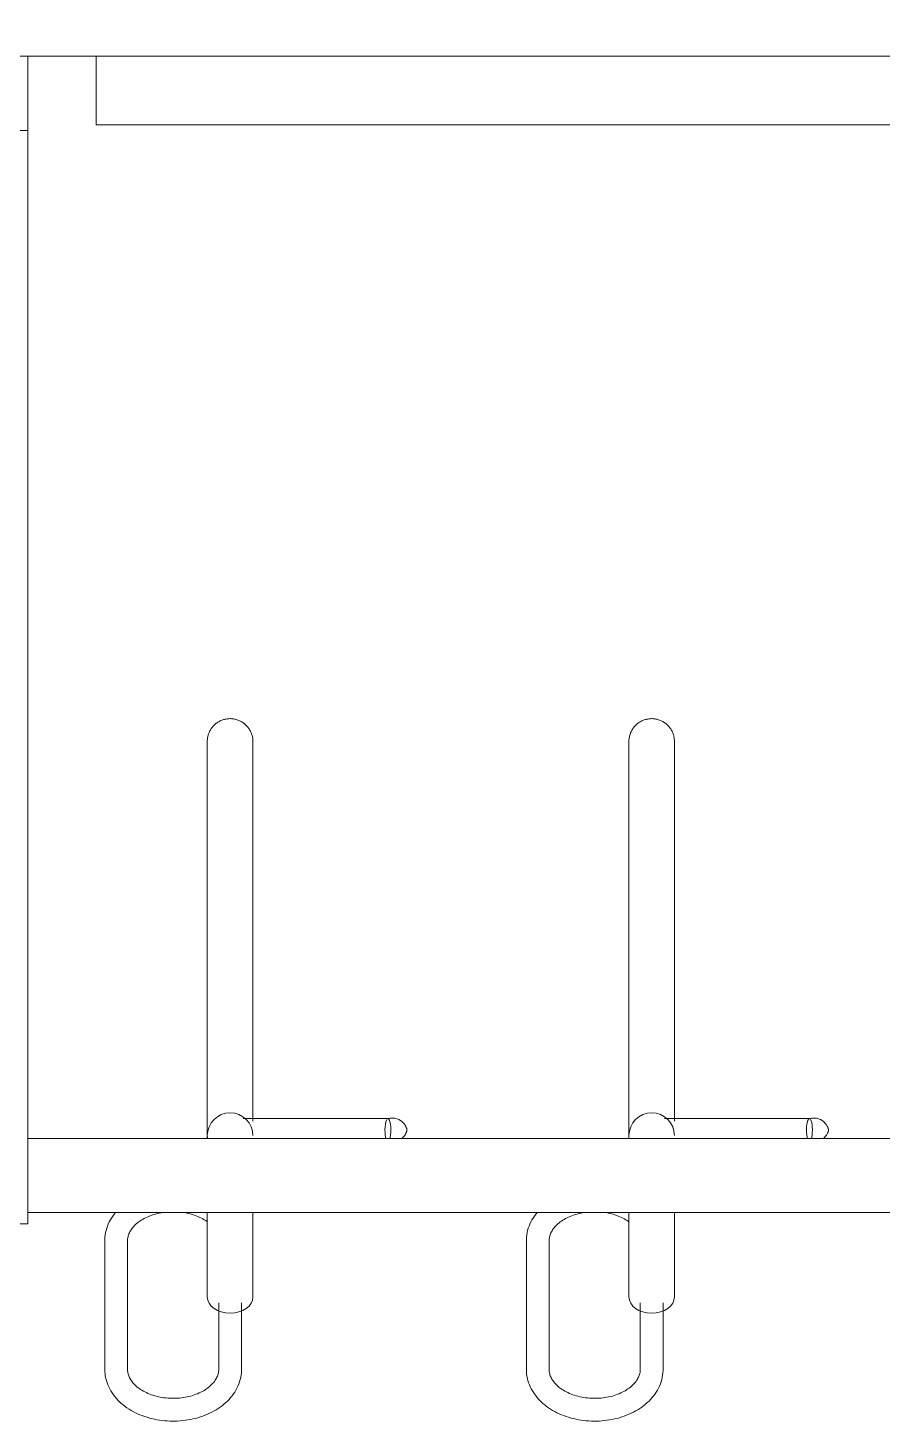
# Model space of a CAD drawing. Header units: inches. Extents: x 3268 to 7018, y 976 to 6708.
# Drawn here: x 4885.5 to 4904.24, y 3778.2 to 3808.77 of the extents above; entities that cross this region are included whole.
import ezdxf

# ---------------------------------------------------------------- set-up
doc = ezdxf.new("R2010")
doc.units = ezdxf.units.IN
doc.header["$MEASUREMENT"] = 0
for name, color, linetype, lineweight in [('A-GENM', 13, 'Continuous', 9), ('I-WALL', 2, 'Continuous', 9), ('S-COLS', 52, 'Continuous', 9)]:
    doc.layers.add(name, color=color, linetype=linetype, lineweight=lineweight)

# ---------------------------------------------------------------- blocks, each defined once
blk = doc.blocks.new('WSP_5 Points - Structure_2022_rvt-1-Overall Retail Plan Opt 2')
at = {"layer": 'S-COLS'}
h = blk.add_hatch(dxfattribs=at)
h.set_pattern_fill('FP_8', color=256, style=0, pattern_type=2)
h.set_pattern_definition([(50, (0, 0), (110.1714, -9.6389), [11.52, -126.72]), (355, (0, 0), (-21.3124, 115.5371), [9.216, -101.376]), (100.451, (9.18, -0.8), (88.86, 105.8975), [9.79, -107.695]), (46.184, (0, 30.72), (163.9282, -25.425), [17.28, -190.08]), (96.636, (13.66, 28.6), (143.563, 149.6257), [14.686, -161.543]), (351.184, (0, 30.72), (143.5647, 149.6237), [13.824, -152.064]), (21, (15.36, 23.04), (91.6851, -61.8426), [11.52, -126.72]), (326, (15.36, 23.04), (37.3733, 111.3835), [9.216, -101.376]), (71.451, (23, 17.89), (129.0588, 49.5399), [9.79, -107.695]), (37.5, (0, 0), (1.8676, 51.13223), [5.069, -95.078, 5.069, -97.843, -101.76]), (37.5, (0, 0), (1.8676, 51.13223), [-203.059, 5.069, -96.691]), (7.5, (0, 0), (40.4072, 60.5815), [5.069, -53.606, 5.069, -92.774, -38.784]), (7.5, (0, 0), (40.4072, 60.5815), [-156.518, 5.069, -33.715]), (327.5, (-34.253, 0), (81.99473, -3.46427), [5.069, -33.331, 5.069, -114.739, -158.976]), (327.5, (-34.253, 0), (81.99473, -3.46427), [-158.208, 5.069, -153.907]), (317.5, (-49.61, 0), (89.577, 15.37635), [5.069, -44.851, 5.069, -74.496, -112.896]), (317.5, (-49.61, 0), (89.577, 15.37635), [-129.485, 5.069, -107.827])])
h.paths.add_polyline_path([(4951, 3808.149), (4951, 3838.149), (4879, 3838.149), (4879, 3808.149), (4949.798, 3808.149)])
at = {"layer": 'S-COLS', "color": 250, "lineweight": 13}
blk.add_line((4885.5, 3808.149), (4915.875, 3808.149), dxfattribs=at)
blk = doc.blocks.new('Bike File Wall - as Specified-V156-Overall Retail Plan Opt 2')
at = {"layer": 'A-GENM'}
for p, q in [((4885.5, 3808.149), (4883.875, 3808.149)), ((4885.5, 3808.149), (4885.5, 3806.524)), ((4883.875, 3806.524), (4885.5, 3806.524)), ((4885.5, 3806.524), (4885.5, 3782.524)), ((4889.438, 3792.234), (4889.438, 3785.34)), ((4889.438, 3792.234), (4889.438, 3784.399)), ((4890.438, 3785.34), (4890.438, 3792.234)), ((4890.438, 3784.803), (4890.438, 3792.234)), ((4898.688, 3792.234), (4898.688, 3785.34)), ((4898.688, 3792.234), (4898.688, 3784.399)), ((4899.688, 3785.34), (4899.688, 3792.234)), ((4899.688, 3784.803), (4899.688, 3792.234)), ((4893.4, 3784.836), (4890.221, 3784.836)), ((4902.65, 3784.836), (4899.471, 3784.836)), ((4915.875, 3784.399), (4885.5, 3784.399)), ((4883.875, 3782.524), (4885.5, 3782.524)), ((4915.875, 3782.774), (4885.5, 3782.774)), ((4889.438, 3782.774), (4889.438, 3780.92)), ((4890.438, 3780.92), (4890.438, 3782.774)), ((4898.688, 3782.774), (4898.688, 3780.92)), ((4899.688, 3780.92), (4899.688, 3782.774)), ((4887.188, 3782.158), (4887.188, 3779.329)), ((4887.688, 3779.329), (4887.688, 3782.158)), ((4896.438, 3782.158), (4896.438, 3779.329)), ((4896.938, 3779.329), (4896.938, 3782.158)), ((4889.688, 3780.791), (4889.688, 3779.329)), ((4890.188, 3779.329), (4890.188, 3780.791)), ((4898.938, 3780.791), (4898.938, 3779.329)), ((4899.438, 3779.329), (4899.438, 3780.791))]:
    blk.add_line(p, q, dxfattribs=at)
at = {"layer": 'A-GENM', "flags": 128}
for points in [[(4889.438, 3793.113), (4889.438, 3793.133), (4889.439, 3793.153), (4889.441, 3793.173), (4889.444, 3793.192), (4889.448, 3793.212), (4889.452, 3793.232), (4889.457, 3793.251), (4889.463, 3793.27), (4889.47, 3793.289), (4889.477, 3793.307), (4889.485, 3793.326), (4889.494, 3793.344), (4889.504, 3793.361), (4889.514, 3793.378), (4889.525, 3793.395), (4889.537, 3793.411), (4889.549, 3793.427), (4889.562, 3793.442), (4889.575, 3793.457), (4889.589, 3793.471), (4889.604, 3793.485), (4889.619, 3793.498), (4889.635, 3793.511), (4889.651, 3793.522), (4889.668, 3793.533), (4889.685, 3793.544), (4889.702, 3793.554), (4889.72, 3793.563), (4889.738, 3793.571), (4889.757, 3793.579), (4889.775, 3793.586), (4889.794, 3793.592), (4889.814, 3793.597), (4889.833, 3793.602), (4889.853, 3793.605), (4889.873, 3793.608), (4889.893, 3793.611), (4889.912, 3793.612), (4889.932, 3793.613), (4889.952, 3793.613), (4889.972, 3793.612), (4889.992, 3793.61), (4890.012, 3793.607), (4890.032, 3793.604), (4890.051, 3793.6), (4890.071, 3793.595), (4890.09, 3793.589), (4890.109, 3793.583), (4890.128, 3793.575), (4890.146, 3793.567), (4890.164, 3793.559), (4890.182, 3793.549), (4890.199, 3793.539), (4890.216, 3793.528), (4890.232, 3793.517), (4890.248, 3793.505), (4890.263, 3793.492), (4890.278, 3793.479), (4890.293, 3793.465), (4890.307, 3793.45), (4890.32, 3793.435), (4890.332, 3793.42), (4890.344, 3793.404), (4890.356, 3793.387), (4890.366, 3793.37), (4890.376, 3793.353), (4890.386, 3793.335), (4890.394, 3793.317), (4890.402, 3793.299), (4890.409, 3793.28), (4890.415, 3793.261), (4890.421, 3793.242), (4890.426, 3793.223), (4890.43, 3793.203), (4890.433, 3793.183), (4890.435, 3793.163), (4890.437, 3793.144), (4890.438, 3793.124), (4890.438, 3793.113)], [(4898.688, 3793.113), (4898.688, 3793.133), (4898.689, 3793.153), (4898.691, 3793.173), (4898.694, 3793.192), (4898.698, 3793.212), (4898.702, 3793.232), (4898.707, 3793.251), (4898.713, 3793.27), (4898.72, 3793.289), (4898.727, 3793.307), (4898.735, 3793.326), (4898.744, 3793.344), (4898.754, 3793.361), (4898.764, 3793.378), (4898.775, 3793.395), (4898.787, 3793.411), (4898.799, 3793.427), (4898.812, 3793.442), (4898.825, 3793.457), (4898.839, 3793.471), (4898.854, 3793.485), (4898.869, 3793.498), (4898.885, 3793.511), (4898.901, 3793.522), (4898.918, 3793.533), (4898.935, 3793.544), (4898.952, 3793.554), (4898.97, 3793.563), (4898.988, 3793.571), (4899.007, 3793.579), (4899.025, 3793.586), (4899.044, 3793.592), (4899.064, 3793.597), (4899.083, 3793.602), (4899.103, 3793.605), (4899.123, 3793.608), (4899.143, 3793.611), (4899.162, 3793.612), (4899.182, 3793.613), (4899.202, 3793.613), (4899.222, 3793.612), (4899.242, 3793.61), (4899.262, 3793.607), (4899.282, 3793.604), (4899.301, 3793.6), (4899.321, 3793.595), (4899.34, 3793.589), (4899.359, 3793.583), (4899.378, 3793.575), (4899.396, 3793.567), (4899.414, 3793.559), (4899.432, 3793.549), (4899.449, 3793.539), (4899.466, 3793.528), (4899.482, 3793.517), (4899.498, 3793.505), (4899.513, 3793.492), (4899.528, 3793.479), (4899.543, 3793.465), (4899.557, 3793.45), (4899.57, 3793.435), (4899.582, 3793.42), (4899.594, 3793.404), (4899.606, 3793.387), (4899.616, 3793.37), (4899.626, 3793.353), (4899.636, 3793.335), (4899.644, 3793.317), (4899.652, 3793.299), (4899.659, 3793.28), (4899.665, 3793.261), (4899.671, 3793.242), (4899.676, 3793.223), (4899.68, 3793.203), (4899.683, 3793.183), (4899.685, 3793.163), (4899.687, 3793.144), (4899.688, 3793.124), (4899.688, 3793.113)], [(4889.438, 3792.234), (4889.438, 3792.317), (4889.438, 3792.397), (4889.438, 3792.473), (4889.438, 3792.545), (4889.438, 3792.613), (4889.438, 3792.677), (4889.438, 3792.738), (4889.438, 3792.794), (4889.438, 3792.845), (4889.438, 3792.893), (4889.438, 3792.936), (4889.438, 3792.974), (4889.438, 3793.008), (4889.438, 3793.037), (4889.438, 3793.061), (4889.438, 3793.081), (4889.438, 3793.096), (4889.438, 3793.106), (4889.438, 3793.112), (4889.438, 3793.113)], [(4889.438, 3793.113), (4889.438, 3793.11), (4889.438, 3793.103), (4889.438, 3793.091), (4889.438, 3793.074), (4889.438, 3793.053), (4889.438, 3793.027), (4889.438, 3792.996), (4889.438, 3792.96), (4889.438, 3792.92), (4889.438, 3792.876), (4889.438, 3792.827), (4889.438, 3792.774), (4889.438, 3792.716), (4889.438, 3792.654), (4889.438, 3792.589), (4889.438, 3792.519), (4889.438, 3792.445), (4889.438, 3792.368), (4889.438, 3792.287), (4889.438, 3792.234)], [(4890.438, 3792.234), (4890.438, 3792.317), (4890.438, 3792.397), (4890.438, 3792.473), (4890.438, 3792.545), (4890.438, 3792.613), (4890.438, 3792.677), (4890.438, 3792.738), (4890.438, 3792.794), (4890.438, 3792.845), (4890.438, 3792.893), (4890.438, 3792.936), (4890.438, 3792.974), (4890.438, 3793.008), (4890.438, 3793.037), (4890.438, 3793.061), (4890.438, 3793.081), (4890.438, 3793.096), (4890.438, 3793.106), (4890.438, 3793.112), (4890.438, 3793.113)], [(4890.438, 3793.113), (4890.438, 3793.11), (4890.438, 3793.103), (4890.438, 3793.091), (4890.438, 3793.074), (4890.438, 3793.053), (4890.438, 3793.027), (4890.438, 3792.996), (4890.438, 3792.96), (4890.438, 3792.92), (4890.438, 3792.876), (4890.438, 3792.827), (4890.438, 3792.774), (4890.438, 3792.716), (4890.438, 3792.654), (4890.438, 3792.589), (4890.438, 3792.519), (4890.438, 3792.445), (4890.438, 3792.368), (4890.438, 3792.287), (4890.438, 3792.234)], [(4898.688, 3792.234), (4898.688, 3792.317), (4898.688, 3792.397), (4898.688, 3792.473), (4898.688, 3792.545), (4898.688, 3792.613), (4898.688, 3792.677), (4898.688, 3792.738), (4898.688, 3792.794), (4898.688, 3792.845), (4898.688, 3792.893), (4898.688, 3792.936), (4898.688, 3792.974), (4898.688, 3793.008), (4898.688, 3793.037), (4898.688, 3793.061), (4898.688, 3793.081), (4898.688, 3793.096), (4898.688, 3793.106), (4898.688, 3793.112), (4898.688, 3793.113)], [(4898.688, 3793.113), (4898.688, 3793.11), (4898.688, 3793.103), (4898.688, 3793.091), (4898.688, 3793.074), (4898.688, 3793.053), (4898.688, 3793.027), (4898.688, 3792.996), (4898.688, 3792.96), (4898.688, 3792.92), (4898.688, 3792.876), (4898.688, 3792.827), (4898.688, 3792.774), (4898.688, 3792.716), (4898.688, 3792.654), (4898.688, 3792.589), (4898.688, 3792.519), (4898.688, 3792.445), (4898.688, 3792.368), (4898.688, 3792.287), (4898.688, 3792.234)], [(4899.688, 3792.234), (4899.688, 3792.317), (4899.688, 3792.397), (4899.688, 3792.473), (4899.688, 3792.545), (4899.688, 3792.613), (4899.688, 3792.677), (4899.688, 3792.738), (4899.688, 3792.794), (4899.688, 3792.845), (4899.688, 3792.893), (4899.688, 3792.936), (4899.688, 3792.974), (4899.688, 3793.008), (4899.688, 3793.037), (4899.688, 3793.061), (4899.688, 3793.081), (4899.688, 3793.096), (4899.688, 3793.106), (4899.688, 3793.112), (4899.688, 3793.113)], [(4899.688, 3793.113), (4899.688, 3793.11), (4899.688, 3793.103), (4899.688, 3793.091), (4899.688, 3793.074), (4899.688, 3793.053), (4899.688, 3793.027), (4899.688, 3792.996), (4899.688, 3792.96), (4899.688, 3792.92), (4899.688, 3792.876), (4899.688, 3792.827), (4899.688, 3792.774), (4899.688, 3792.716), (4899.688, 3792.654), (4899.688, 3792.589), (4899.688, 3792.519), (4899.688, 3792.445), (4899.688, 3792.368), (4899.688, 3792.287), (4899.688, 3792.234)], [(4889.438, 3784.521), (4889.438, 3784.547), (4889.438, 3784.578), (4889.438, 3784.613), (4889.438, 3784.653), (4889.438, 3784.698), (4889.438, 3784.747), (4889.438, 3784.8), (4889.438, 3784.858), (4889.438, 3784.919), (4889.438, 3784.985), (4889.438, 3785.055), (4889.438, 3785.128), (4889.438, 3785.206), (4889.438, 3785.287), (4889.438, 3785.34)], [(4890.438, 3785.34), (4890.438, 3785.257), (4890.438, 3785.177), (4890.438, 3785.101), (4890.438, 3785.029), (4890.438, 3784.961), (4890.438, 3784.896), (4890.438, 3784.836), (4890.438, 3784.78)], [(4898.688, 3784.521), (4898.688, 3784.547), (4898.688, 3784.578), (4898.688, 3784.613), (4898.688, 3784.653), (4898.688, 3784.698), (4898.688, 3784.747), (4898.688, 3784.8), (4898.688, 3784.858), (4898.688, 3784.919), (4898.688, 3784.985), (4898.688, 3785.055), (4898.688, 3785.128), (4898.688, 3785.206), (4898.688, 3785.287), (4898.688, 3785.34)], [(4899.688, 3785.34), (4899.688, 3785.257), (4899.688, 3785.177), (4899.688, 3785.101), (4899.688, 3785.029), (4899.688, 3784.961), (4899.688, 3784.896), (4899.688, 3784.836), (4899.688, 3784.78)], [(4893.396, 3784.835), (4893.446, 3784.846), (4893.5, 3784.848), (4893.552, 3784.842), (4893.601, 3784.83), (4893.643, 3784.812), (4893.679, 3784.792), (4893.707, 3784.77), (4893.73, 3784.75), (4893.748, 3784.731), (4893.763, 3784.713), (4893.774, 3784.698), (4893.783, 3784.684), (4893.79, 3784.671), (4893.795, 3784.66), (4893.8, 3784.65), (4893.804, 3784.642), (4893.807, 3784.634), (4893.809, 3784.627), (4893.811, 3784.622), (4893.812, 3784.616), (4893.814, 3784.612), (4893.815, 3784.608), (4893.816, 3784.604), (4893.816, 3784.601), (4893.817, 3784.598), (4893.817, 3784.596), (4893.818, 3784.594), (4893.818, 3784.593), (4893.818, 3784.591), (4893.818, 3784.59), (4893.818, 3784.589), (4893.818, 3784.588), (4893.818, 3784.588), (4893.819, 3784.587), (4893.819, 3784.587)], [(4902.646, 3784.835), (4902.696, 3784.846), (4902.75, 3784.848), (4902.802, 3784.842), (4902.851, 3784.83), (4902.893, 3784.812), (4902.929, 3784.792), (4902.957, 3784.77), (4902.98, 3784.75), (4902.998, 3784.731), (4903.013, 3784.713), (4903.024, 3784.698), (4903.033, 3784.684), (4903.04, 3784.671), (4903.045, 3784.66), (4903.05, 3784.65), (4903.054, 3784.642), (4903.057, 3784.634), (4903.059, 3784.627), (4903.061, 3784.622), (4903.062, 3784.616), (4903.064, 3784.612), (4903.065, 3784.608), (4903.066, 3784.604), (4903.066, 3784.601), (4903.067, 3784.598), (4903.067, 3784.596), (4903.068, 3784.594), (4903.068, 3784.593), (4903.068, 3784.591), (4903.068, 3784.59), (4903.068, 3784.589), (4903.068, 3784.588), (4903.068, 3784.588), (4903.069, 3784.587), (4903.069, 3784.587)], [(4889.443, 3784.391), (4889.44, 3784.41), (4889.439, 3784.43), (4889.438, 3784.45), (4889.438, 3784.461)], [(4893.707, 3784.402), (4893.73, 3784.422), (4893.748, 3784.441), (4893.763, 3784.459), (4893.774, 3784.474), (4893.783, 3784.488), (4893.79, 3784.501), (4893.795, 3784.512), (4893.8, 3784.522), (4893.804, 3784.53), (4893.807, 3784.538), (4893.809, 3784.545), (4893.811, 3784.551), (4893.812, 3784.556), (4893.814, 3784.56), (4893.815, 3784.564), (4893.816, 3784.568), (4893.816, 3784.571), (4893.817, 3784.574), (4893.817, 3784.576), (4893.818, 3784.578), (4893.818, 3784.58), (4893.818, 3784.581), (4893.818, 3784.582), (4893.818, 3784.583), (4893.818, 3784.584), (4893.818, 3784.585), (4893.819, 3784.585), (4893.819, 3784.585)], [(4898.693, 3784.391), (4898.69, 3784.41), (4898.689, 3784.43), (4898.688, 3784.45), (4898.688, 3784.461)], [(4902.957, 3784.402), (4902.98, 3784.422), (4902.998, 3784.441), (4903.013, 3784.459), (4903.024, 3784.474), (4903.033, 3784.488), (4903.04, 3784.501), (4903.045, 3784.512), (4903.05, 3784.522), (4903.054, 3784.53), (4903.057, 3784.538), (4903.059, 3784.545), (4903.061, 3784.551), (4903.062, 3784.556), (4903.064, 3784.56), (4903.065, 3784.564), (4903.066, 3784.568), (4903.066, 3784.571), (4903.067, 3784.574), (4903.067, 3784.576), (4903.068, 3784.578), (4903.068, 3784.58), (4903.068, 3784.581), (4903.068, 3784.582), (4903.068, 3784.583), (4903.068, 3784.584), (4903.068, 3784.585), (4903.069, 3784.585), (4903.069, 3784.585)], [(4887.426, 3782.775), (4887.394, 3782.736), (4887.364, 3782.695), (4887.336, 3782.653), (4887.31, 3782.61), (4887.287, 3782.566), (4887.265, 3782.521), (4887.247, 3782.475), (4887.23, 3782.428), (4887.216, 3782.38), (4887.205, 3782.332), (4887.197, 3782.283), (4887.191, 3782.234), (4887.188, 3782.184), (4887.188, 3782.158)], [(4887.857, 3782.504), (4887.88, 3782.525), (4887.905, 3782.546), (4887.931, 3782.566), (4887.958, 3782.586), (4887.987, 3782.605), (4888.018, 3782.623), (4888.049, 3782.641), (4888.082, 3782.658), (4888.116, 3782.674), (4888.151, 3782.689), (4888.187, 3782.703), (4888.224, 3782.717), (4888.262, 3782.729), (4888.301, 3782.741), (4888.341, 3782.751), (4888.381, 3782.76), (4888.422, 3782.768), (4888.464, 3782.775)], [(4888.931, 3782.772), (4888.972, 3782.764), (4889.013, 3782.756), (4889.053, 3782.746), (4889.093, 3782.735), (4889.131, 3782.724), (4889.169, 3782.711), (4889.205, 3782.697), (4889.241, 3782.682), (4889.276, 3782.667), (4889.309, 3782.65), (4889.341, 3782.633), (4889.372, 3782.615), (4889.402, 3782.596), (4889.43, 3782.577)], [(4896.676, 3782.775), (4896.644, 3782.736), (4896.614, 3782.695), (4896.586, 3782.653), (4896.56, 3782.61), (4896.537, 3782.566), (4896.515, 3782.521), (4896.497, 3782.475), (4896.48, 3782.428), (4896.466, 3782.38), (4896.455, 3782.332), (4896.447, 3782.283), (4896.441, 3782.234), (4896.438, 3782.184), (4896.438, 3782.158)], [(4896.938, 3782.158), (4896.938, 3782.179), (4896.94, 3782.2), (4896.943, 3782.222), (4896.948, 3782.243), (4896.953, 3782.264), (4896.96, 3782.286), (4896.968, 3782.308), (4896.978, 3782.33), (4896.989, 3782.352), (4897.001, 3782.374), (4897.015, 3782.396), (4897.03, 3782.418), (4897.047, 3782.44), (4897.066, 3782.461), (4897.086, 3782.483), (4897.107, 3782.504), (4897.13, 3782.525), (4897.155, 3782.546), (4897.181, 3782.566), (4897.208, 3782.586), (4897.237, 3782.605), (4897.268, 3782.623), (4897.299, 3782.641), (4897.332, 3782.658), (4897.366, 3782.674), (4897.401, 3782.689), (4897.437, 3782.703), (4897.474, 3782.717), (4897.512, 3782.729), (4897.551, 3782.741), (4897.591, 3782.751), (4897.631, 3782.76), (4897.672, 3782.768), (4897.714, 3782.775)], [(4898.181, 3782.772), (4898.222, 3782.764), (4898.263, 3782.756), (4898.303, 3782.746), (4898.343, 3782.735), (4898.381, 3782.724), (4898.419, 3782.711), (4898.455, 3782.697), (4898.491, 3782.682), (4898.526, 3782.667), (4898.559, 3782.65), (4898.591, 3782.633), (4898.622, 3782.615), (4898.652, 3782.596), (4898.68, 3782.577)], [(4887.688, 3782.158), (4887.688, 3782.179), (4887.69, 3782.2), (4887.693, 3782.222), (4887.698, 3782.243), (4887.703, 3782.264), (4887.71, 3782.286), (4887.718, 3782.308), (4887.728, 3782.33), (4887.739, 3782.352), (4887.751, 3782.374), (4887.765, 3782.396), (4887.78, 3782.418), (4887.797, 3782.44), (4887.816, 3782.461), (4887.836, 3782.483), (4887.857, 3782.504)], [(4887.188, 3779.329), (4887.189, 3779.28), (4887.193, 3779.231), (4887.2, 3779.182), (4887.21, 3779.133), (4887.222, 3779.085), (4887.237, 3779.037), (4887.255, 3778.991), (4887.275, 3778.945), (4887.297, 3778.901), (4887.322, 3778.857), (4887.349, 3778.814), (4887.378, 3778.773), (4887.409, 3778.733), (4887.442, 3778.694), (4887.477, 3778.656), (4887.513, 3778.62), (4887.551, 3778.585), (4887.591, 3778.552), (4887.633, 3778.52), (4887.675, 3778.489), (4887.72, 3778.46), (4887.765, 3778.432), (4887.812, 3778.406), (4887.86, 3778.381), (4887.909, 3778.358), (4887.959, 3778.336), (4888.01, 3778.316), (4888.062, 3778.297), (4888.115, 3778.28), (4888.169, 3778.264), (4888.223, 3778.25), (4888.278, 3778.238), (4888.333, 3778.227), (4888.389, 3778.218), (4888.445, 3778.21), (4888.502, 3778.204), (4888.558, 3778.2), (4888.615, 3778.197), (4888.672, 3778.196), (4888.73, 3778.196), (4888.787, 3778.198), (4888.843, 3778.201), (4888.9, 3778.207), (4888.956, 3778.214), (4889.013, 3778.222), (4889.068, 3778.232), (4889.123, 3778.244), (4889.178, 3778.257), (4889.232, 3778.271), (4889.285, 3778.288), (4889.337, 3778.306), (4889.389, 3778.325), (4889.44, 3778.346), (4889.489, 3778.368), (4889.538, 3778.392), (4889.585, 3778.418), (4889.632, 3778.445), (4889.677, 3778.473), (4889.72, 3778.503), (4889.762, 3778.534), (4889.803, 3778.567), (4889.842, 3778.601), (4889.88, 3778.637), (4889.915, 3778.674), (4889.949, 3778.712), (4889.981, 3778.751), (4890.011, 3778.792), (4890.04, 3778.834), (4890.065, 3778.877), (4890.089, 3778.921), (4890.11, 3778.966), (4890.129, 3779.012), (4890.145, 3779.059), (4890.159, 3779.107), (4890.17, 3779.155), (4890.179, 3779.204), (4890.185, 3779.253), (4890.187, 3779.303), (4890.188, 3779.329)], [(4889.688, 3779.329), (4889.687, 3779.308), (4889.685, 3779.287), (4889.682, 3779.266), (4889.678, 3779.244), (4889.673, 3779.223), (4889.666, 3779.201), (4889.658, 3779.179), (4889.648, 3779.157), (4889.637, 3779.135), (4889.625, 3779.113), (4889.611, 3779.091), (4889.595, 3779.069), (4889.578, 3779.047), (4889.56, 3779.026), (4889.54, 3779.004), (4889.518, 3778.983), (4889.495, 3778.962), (4889.471, 3778.941), (4889.445, 3778.921), (4889.417, 3778.901), (4889.388, 3778.882), (4889.358, 3778.864), (4889.327, 3778.846), (4889.294, 3778.829), (4889.26, 3778.813), (4889.225, 3778.798), (4889.189, 3778.784), (4889.151, 3778.77), (4889.113, 3778.758), (4889.075, 3778.747), (4889.035, 3778.736), (4888.994, 3778.727), (4888.953, 3778.719), (4888.912, 3778.712), (4888.87, 3778.706), (4888.828, 3778.702), (4888.785, 3778.699), (4888.742, 3778.696), (4888.699, 3778.696), (4888.657, 3778.696), (4888.614, 3778.697), (4888.571, 3778.7), (4888.528, 3778.704), (4888.486, 3778.709), (4888.445, 3778.715), (4888.403, 3778.723), (4888.363, 3778.731), (4888.322, 3778.741), (4888.283, 3778.752), (4888.245, 3778.763), (4888.207, 3778.776), (4888.17, 3778.79), (4888.135, 3778.805), (4888.1, 3778.821), (4888.067, 3778.837), (4888.034, 3778.854), (4888.003, 3778.872), (4887.974, 3778.891), (4887.946, 3778.91), (4887.919, 3778.93), (4887.894, 3778.951), (4887.87, 3778.971), (4887.847, 3778.993), (4887.826, 3779.014), (4887.807, 3779.036), (4887.789, 3779.058), (4887.773, 3779.08), (4887.758, 3779.102), (4887.745, 3779.124), (4887.733, 3779.146), (4887.723, 3779.167), (4887.714, 3779.189), (4887.707, 3779.211), (4887.7, 3779.233), (4887.695, 3779.254), (4887.692, 3779.275), (4887.689, 3779.297), (4887.688, 3779.318), (4887.688, 3779.329)], [(4896.438, 3779.329), (4896.439, 3779.28), (4896.443, 3779.231), (4896.45, 3779.182), (4896.46, 3779.133), (4896.472, 3779.085), (4896.487, 3779.037), (4896.505, 3778.991), (4896.525, 3778.945), (4896.547, 3778.901), (4896.572, 3778.857), (4896.599, 3778.814), (4896.628, 3778.773), (4896.659, 3778.733), (4896.692, 3778.694), (4896.727, 3778.656), (4896.763, 3778.62), (4896.801, 3778.585), (4896.841, 3778.552), (4896.883, 3778.52), (4896.925, 3778.489), (4896.97, 3778.46), (4897.015, 3778.432), (4897.062, 3778.406), (4897.11, 3778.381), (4897.159, 3778.358), (4897.209, 3778.336), (4897.26, 3778.316), (4897.312, 3778.297), (4897.365, 3778.28), (4897.419, 3778.264), (4897.473, 3778.25), (4897.528, 3778.238), (4897.583, 3778.227), (4897.639, 3778.218), (4897.695, 3778.21), (4897.752, 3778.204), (4897.808, 3778.2), (4897.865, 3778.197), (4897.922, 3778.196), (4897.98, 3778.196), (4898.037, 3778.198), (4898.093, 3778.201), (4898.15, 3778.207), (4898.206, 3778.214), (4898.263, 3778.222), (4898.318, 3778.232), (4898.373, 3778.244), (4898.428, 3778.257), (4898.482, 3778.271), (4898.535, 3778.288), (4898.587, 3778.306), (4898.639, 3778.325), (4898.69, 3778.346), (4898.739, 3778.368), (4898.788, 3778.392), (4898.835, 3778.418), (4898.882, 3778.445), (4898.927, 3778.473), (4898.97, 3778.503), (4899.012, 3778.534), (4899.053, 3778.567), (4899.092, 3778.601), (4899.13, 3778.637), (4899.165, 3778.674), (4899.199, 3778.712), (4899.231, 3778.751), (4899.261, 3778.792), (4899.29, 3778.834), (4899.315, 3778.877), (4899.339, 3778.921), (4899.36, 3778.966), (4899.379, 3779.012), (4899.395, 3779.059), (4899.409, 3779.107), (4899.42, 3779.155), (4899.429, 3779.204), (4899.435, 3779.253), (4899.437, 3779.303), (4899.438, 3779.329)], [(4898.938, 3779.329), (4898.937, 3779.308), (4898.935, 3779.287), (4898.932, 3779.266), (4898.928, 3779.244), (4898.923, 3779.223), (4898.916, 3779.201), (4898.908, 3779.179), (4898.898, 3779.157), (4898.887, 3779.135), (4898.875, 3779.113), (4898.861, 3779.091), (4898.845, 3779.069), (4898.828, 3779.047), (4898.81, 3779.026), (4898.79, 3779.004), (4898.768, 3778.983), (4898.745, 3778.962), (4898.721, 3778.941), (4898.695, 3778.921), (4898.667, 3778.901), (4898.638, 3778.882), (4898.608, 3778.864), (4898.577, 3778.846), (4898.544, 3778.829), (4898.51, 3778.813), (4898.475, 3778.798), (4898.439, 3778.784), (4898.401, 3778.77), (4898.363, 3778.758), (4898.325, 3778.747), (4898.285, 3778.736), (4898.244, 3778.727), (4898.203, 3778.719), (4898.162, 3778.712), (4898.12, 3778.706), (4898.078, 3778.702), (4898.035, 3778.699), (4897.992, 3778.696), (4897.949, 3778.696), (4897.907, 3778.696), (4897.864, 3778.697), (4897.821, 3778.7), (4897.778, 3778.704), (4897.736, 3778.709), (4897.695, 3778.715), (4897.653, 3778.723), (4897.613, 3778.731), (4897.572, 3778.741), (4897.533, 3778.752), (4897.495, 3778.763), (4897.457, 3778.776), (4897.42, 3778.79), (4897.385, 3778.805), (4897.35, 3778.821), (4897.317, 3778.837), (4897.284, 3778.854), (4897.253, 3778.872), (4897.224, 3778.891), (4897.196, 3778.91), (4897.169, 3778.93), (4897.144, 3778.951), (4897.12, 3778.971), (4897.097, 3778.993), (4897.076, 3779.014), (4897.057, 3779.036), (4897.039, 3779.058), (4897.023, 3779.08), (4897.008, 3779.102), (4896.995, 3779.124), (4896.983, 3779.146), (4896.973, 3779.167), (4896.964, 3779.189), (4896.957, 3779.211), (4896.95, 3779.233), (4896.945, 3779.254), (4896.942, 3779.275), (4896.939, 3779.297), (4896.938, 3779.318), (4896.938, 3779.329)]]:
    blk.add_lwpolyline(points, dxfattribs=at)
at = {"layer": 'A-GENM'}
for centre in [(4889.938, 3784.461), (4899.188, 3784.461)]:
    blk.add_arc(centre, 0.5, 0, 180, dxfattribs=at)
for centre, major_axis, ratio, start_param, end_param in [((4893.4, 3784.586), (0, 0.25), 0.258819, 4.712389, 7.853982), ((4902.65, 3784.586), (0, 0.25), 0.258819, 4.712389, 7.853982), ((4893.4, 3784.586), (0, 0.25), 0.258819, 1.570796, 2.477696), ((4893.4, 3784.586), (0, 0.25), 0.258819, 3.805489, 4.712389), ((4902.65, 3784.586), (0, 0.25), 0.258819, 1.570796, 2.477696), ((4902.65, 3784.586), (0, 0.25), 0.258819, 3.805489, 4.712389), ((4889.938, 3780.92), (0.5, 0), 0.707107, 3.141593, 6.283185), ((4899.188, 3780.92), (0.5, 0), 0.707107, 3.141593, 6.283185)]:
    blk.add_ellipse(centre, major_axis=major_axis, ratio=ratio, start_param=start_param, end_param=end_param, dxfattribs=at)

msp = doc.modelspace()

# ---------------------------------------------------------------- block references
at = {"lineweight": 5}
msp.add_blockref('WSP_5 Points - Structure_2022_rvt-1-Overall Retail Plan Opt 2', (0, 0), dxfattribs=at)

# ---------------------------------------------------------------- next in the draw order: linework, layer by layer
at = {"layer": 'I-WALL'}
for p, q in [((4887, 3806.649), (4887, 3808.149)), ((4915.875, 3806.649), (4887, 3806.649))]:
    msp.add_line(p, q, dxfattribs=at)

# ---------------------------------------------------------------- next in the draw order: block references
at = {"layer": 'A-GENM'}
msp.add_blockref('Bike File Wall - as Specified-V156-Overall Retail Plan Opt 2', (0, 0), dxfattribs=at)

doc.saveas('drawing.dxf')
